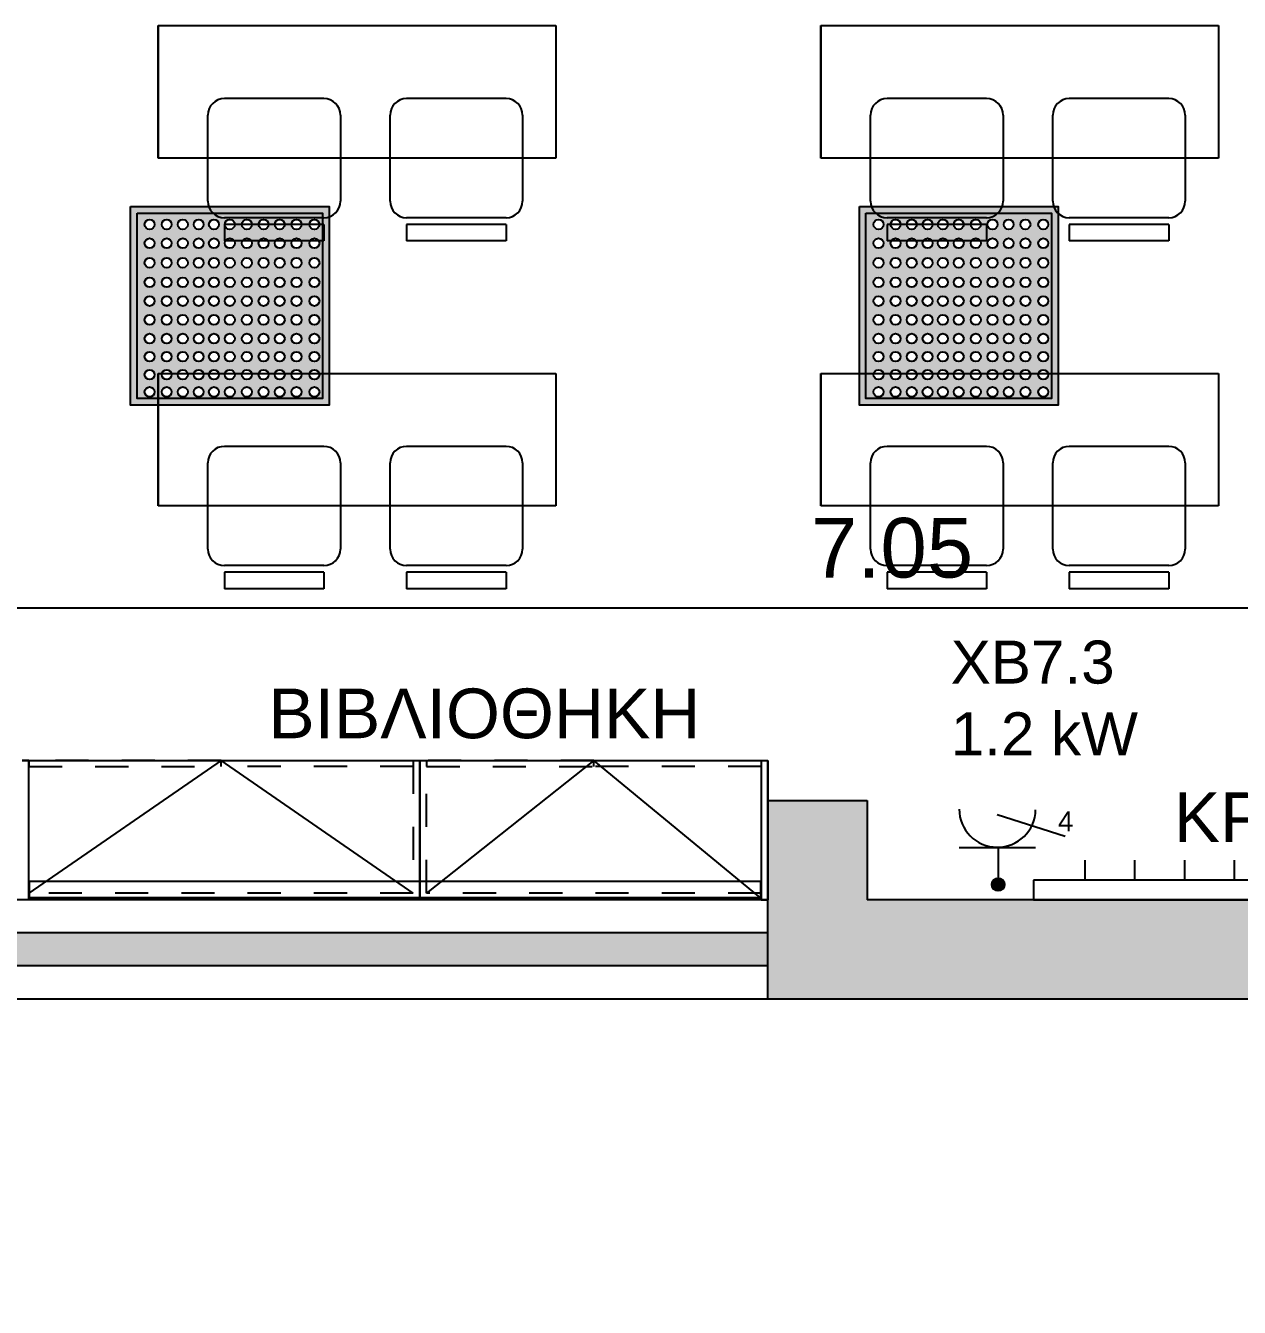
# Model space of a CAD drawing. Header units: metres. Extents: x -11 to 85, y -301 to 135.
# Drawn here: x 41.334 to 44.997, y -58.824 to -54.954 of the extents above; entities that cross this region are included whole.
import ezdxf

# ---------------------------------------------------------------- set-up
doc = ezdxf.new("R2010")
doc.units = ezdxf.units.M
doc.header["$LTSCALE"] = 0.036
doc.header["$PDMODE"] = 2
doc.linetypes.add('HIDDEN', pattern=[0.375, 0.25, -0.125])
for name, color, linetype in [('arxitek borofos', 252, 'Continuous'), ('DIMBLK', 252, 'Continuous'), ('Epipla', 252, 'Continuous'), ('HLEK-SYMBOL', 3, 'Continuous'), ('HLEK_FL001_SYMBOLS', 230, 'Continuous')]:
    doc.layers.add(name, color=color, linetype=linetype)
doc.styles.add('COMU-N', font='arial.ttf')
doc.styles.get("Standard").update_dxf_attribs({"font": 'arial.ttf'})
doc.dimstyles.new('CADWDOT', dxfattribs={"dimscale": 0.1, "dimtxt": 1.8, "dimasz": 0.08, "dimexe": 2, "dimexo": 0, "dimgap": 0.09, "dimtad": 0, "dimrnd": 0.001, "dimzin": 0, "dimdsep": 46, "dimtxsty": 'Standard', "dimblk1": 'ARTDIM', "dimblk2": 'ARTDIM', "dimsah": 1, "dimcen": 0.09, "dimdle": 0.05, "dimse1": 1, "dimse2": 1, "dimadec": 0, "dimazin": 0, "dimtfac": 1, "dimtmove": 0, "dimatfit": 3, "dimldrblk": 'ARTDIM', "dimfxl": 2, "dimtvp": 0.9999, "dimtolj": 1, "dimtzin": 0, "dimarcsym": 0})

# ---------------------------------------------------------------- blocks, each defined once
blk = doc.blocks.new('ARTDIM')
at = {"layer": 'DIMBLK'}
for p, q in [((0, -24.9975), (0, 24.9975)), ((-24.9975, 0), (24.9975, 0))]:
    blk.add_line(p, q, dxfattribs=at)
blk.add_circle((0, 0), 8.25, dxfattribs=at)
blk = doc.blocks.new('*D890')
at = {"layer": 'arxitek borofos', "color": 0, "lineweight": -2}
blk.add_line((40.4317, -56.7118), (47.4657, -56.7118), dxfattribs=at)
at = {"layer": 'Defpoints', "color": 0, "transparency": 16777216}
for p in [(47.4737, -56.7118), (40.4237, -57.593), (47.4737, -57.593)]:
    blk.add_point(p, dxfattribs=at)
at = {"layer": 'arxitek borofos', "color": 0, "lineweight": -2, "xscale": 0.008, "yscale": 0.008, "zscale": 0.008, "rotation": 180}
blk.add_blockref('ARTDIM', (40.4237, -56.7118), dxfattribs=at)
at = {"layer": 'arxitek borofos', "color": 0, "lineweight": -2, "xscale": 0.008, "yscale": 0.008, "zscale": 0.008}
blk.add_blockref('ARTDIM', (47.4737, -56.7118), dxfattribs=at)
at = {"layer": 'arxitek borofos', "color": 0, "insert": (43.9487, -56.5318), "char_height": 0.18, "attachment_point": 5}
blk.add_mtext('\\A1;7.05', dxfattribs=at)
blk = doc.blocks.new('*D963')
at = {"layer": 'arxitek borofos', "color": 0, "lineweight": -2}
blk.add_line((40.1317, -61.2493), (47.7657, -61.2493), dxfattribs=at)
at = {"layer": 'Defpoints', "color": 0, "transparency": 16777216}
for p in [(40.1237, -57.893), (47.7737, -57.893), (47.7737, -61.2493)]:
    blk.add_point(p, dxfattribs=at)
at = {"layer": 'arxitek borofos', "color": 0, "lineweight": -2, "xscale": 0.008, "yscale": 0.008, "zscale": 0.008, "rotation": 180}
blk.add_blockref('ARTDIM', (40.1237, -61.2493), dxfattribs=at)
at = {"layer": 'arxitek borofos', "color": 0, "lineweight": -2, "xscale": 0.008, "yscale": 0.008, "zscale": 0.008}
blk.add_blockref('ARTDIM', (47.7737, -61.2493), dxfattribs=at)
at = {"layer": 'arxitek borofos', "color": 0, "insert": (43.9487, -61.0693), "char_height": 0.18, "attachment_point": 5}
blk.add_mtext('\\A1;7.65', dxfattribs=at)
blk = doc.blocks.new('A$C46BB3189')
at = {"layer": 'Epipla'}
for p, q in [((0.0918, 0.0592), (0.0918, 0.1192)), ((0.2418, 0.0592), (0.2418, 0.1192)), ((0.3918, 0.0592), (0.3918, 0.1192)), ((0.5418, 0.0592), (0.5418, 0.1192)), ((0.6918, 0.0592), (0.6918, 0.1192)), ((0.8418, 0.0592), (0.8418, 0.1192)), ((0.9918, 0.0592), (0.9918, 0.1192)), ((1.1418, 0.0592), (1.1418, 0.1192)), ((1.2918, 0.0592), (1.2918, 0.1192)), ((1.4418, 0.0592), (1.4418, 0.1192)), ((1.5918, 0.0592), (1.5918, 0.1192)), ((1.7418, 0.0592), (1.7418, 0.1192)), ((1.8918, 0.0592), (1.8918, 0.1192)), ((2.0418, 0.0592), (2.0418, 0.1192)), ((2.1918, 0.0592), (2.1918, 0.1192)), ((2.3418, 0.0592), (2.3418, 0.1192)), ((2.4918, 0.0592), (2.4918, 0.1192)), ((2.6418, 0.0592), (2.6418, 0.1192)), ((2.7918, 0.0592), (2.7918, 0.1192)), ((2.9418, 0.0592), (2.9418, 0.1192)), ((0, 0), (0, 0.0592)), ((0, 0.0592), (3.0983, 0.0592)), ((3.0983, 0.0592), (3.0983, 0)), ((3.0983, 0), (0, 0))]:
    blk.add_line(p, q, dxfattribs=at)
blk = doc.blocks.new('gJ6_a14')
at = {"linetype": 'Continuous'}
for p, q in [((-0.1176, 0.1119), (0.113, 0.1119)), ((0, 0.1119), (0, 0))]:
    blk.add_line(p, q, dxfattribs=at)
blk.add_arc((-0.0023, 0.2279), 0.1153, 180, 358.9566, dxfattribs=at)
blk = doc.blocks.new('*X1779')
at = {"color": 0}
for p, q in [((15.598, 2.587), (15.737, 2.727)), ((15.598, 2.622), (15.702, 2.727)), ((15.72, 2.727), (15.721, 2.728)), ((15.601, 2.607), (15.609, 2.616)), ((15.604, 2.646), (15.605, 2.647)), ((15.605, 2.559), (15.765, 2.719)), ((15.605, 2.577), (15.614, 2.585)), ((15.609, 2.652), (15.618, 2.66)), ((15.611, 2.547), (15.618, 2.554)), ((15.614, 2.621), (15.623, 2.63)), ((15.617, 2.536), (15.789, 2.707)), ((15.618, 2.59), (15.627, 2.599)), ((15.623, 2.665), (15.631, 2.674)), ((15.623, 2.559), (15.631, 2.568)), ((15.627, 2.634), (15.636, 2.643)), ((15.627, 2.528), (15.636, 2.537)), ((15.631, 2.603), (15.64, 2.612)), ((15.633, 2.516), (15.808, 2.691)), ((15.636, 2.678), (15.645, 2.687)), ((15.636, 2.572), (15.645, 2.581)), ((15.64, 2.647), (15.649, 2.656)), ((15.64, 2.541), (15.649, 2.55)), ((15.645, 2.616), (15.654, 2.625)), ((15.645, 2.51), (15.654, 2.519)), ((15.649, 2.691), (15.658, 2.7)), ((15.649, 2.585), (15.658, 2.594)), ((15.653, 2.501), (15.824, 2.672)), ((15.654, 2.66), (15.662, 2.669)), ((15.654, 2.554), (15.662, 2.563)), ((15.658, 2.63), (15.667, 2.638)), ((15.658, 2.523), (15.667, 2.532)), ((15.662, 2.705), (15.671, 2.714)), ((15.662, 2.599), (15.671, 2.607)), ((15.664, 2.494), (15.671, 2.501)), ((15.667, 2.674), (15.676, 2.683)), ((15.667, 2.568), (15.676, 2.577)), ((15.671, 2.643), (15.68, 2.652)), ((15.671, 2.537), (15.68, 2.546)), ((15.676, 2.718), (15.678, 2.721)), ((15.676, 2.489), (15.836, 2.648)), ((15.676, 2.612), (15.685, 2.621)), ((15.676, 2.506), (15.685, 2.515)), ((15.68, 2.687), (15.689, 2.696)), ((15.68, 2.581), (15.689, 2.59)), ((15.685, 2.656), (15.693, 2.665)), ((15.685, 2.55), (15.693, 2.559)), ((15.689, 2.625), (15.698, 2.634)), ((15.689, 2.519), (15.698, 2.528)), ((15.693, 2.7), (15.702, 2.709)), ((15.693, 2.594), (15.702, 2.603)), ((15.693, 2.488), (15.702, 2.497)), ((15.698, 2.669), (15.707, 2.678)), ((15.698, 2.563), (15.707, 2.572)), ((15.702, 2.638), (15.711, 2.647)), ((15.702, 2.532), (15.711, 2.541)), ((15.705, 2.482), (15.843, 2.62)), ((15.707, 2.714), (15.715, 2.722)), ((15.707, 2.607), (15.715, 2.616)), ((15.707, 2.501), (15.715, 2.51)), ((15.711, 2.683), (15.72, 2.691)), ((15.711, 2.577), (15.72, 2.585)), ((15.715, 2.652), (15.724, 2.66)), ((15.715, 2.546), (15.724, 2.554)), ((15.72, 2.621), (15.729, 2.63)), ((15.72, 2.515), (15.729, 2.523)), ((15.724, 2.696), (15.733, 2.705)), ((15.724, 2.59), (15.733, 2.599)), ((15.724, 2.484), (15.733, 2.493)), ((15.729, 2.665), (15.738, 2.674)), ((15.729, 2.559), (15.738, 2.568)), ((15.733, 2.634), (15.742, 2.643)), ((15.733, 2.528), (15.742, 2.537)), ((15.738, 2.709), (15.746, 2.718)), ((15.738, 2.603), (15.746, 2.612)), ((15.738, 2.497), (15.746, 2.506)), ((15.741, 2.482), (15.842, 2.584)), ((15.742, 2.678), (15.751, 2.687)), ((15.742, 2.572), (15.751, 2.581)), ((15.746, 2.647), (15.755, 2.656)), ((15.746, 2.541), (15.755, 2.55)), ((15.751, 2.722), (15.752, 2.724)), ((15.751, 2.616), (15.76, 2.625)), ((15.751, 2.51), (15.76, 2.519)), ((15.755, 2.691), (15.764, 2.7)), ((15.755, 2.585), (15.764, 2.594)), ((15.76, 2.66), (15.768, 2.669)), ((15.76, 2.554), (15.768, 2.563)), ((15.764, 2.63), (15.773, 2.638)), ((15.764, 2.523), (15.773, 2.532)), ((15.768, 2.705), (15.777, 2.714)), ((15.768, 2.599), (15.777, 2.607)), ((15.768, 2.493), (15.777, 2.501)), ((15.773, 2.674), (15.782, 2.683)), ((15.773, 2.568), (15.782, 2.577)), ((15.777, 2.643), (15.786, 2.652)), ((15.777, 2.537), (15.786, 2.546)), ((15.782, 2.612), (15.791, 2.621)), ((15.782, 2.506), (15.791, 2.515)), ((15.786, 2.687), (15.795, 2.696)), ((15.786, 2.581), (15.795, 2.59)), ((15.791, 2.656), (15.799, 2.665)), ((15.791, 2.55), (15.799, 2.559)), ((15.795, 2.625), (15.804, 2.634)), ((15.795, 2.519), (15.804, 2.528)), ((15.799, 2.594), (15.808, 2.603)), ((15.804, 2.669), (15.813, 2.678)), ((15.804, 2.563), (15.813, 2.572)), ((15.808, 2.638), (15.817, 2.647)), ((15.808, 2.532), (15.817, 2.541)), ((15.813, 2.607), (15.822, 2.616)), ((15.817, 2.577), (15.826, 2.585)), ((15.822, 2.652), (15.83, 2.66)), ((15.822, 2.546), (15.83, 2.554)), ((15.826, 2.621), (15.835, 2.63)), ((15.83, 2.59), (15.839, 2.599)), ((15.835, 2.559), (15.835, 2.56)), ((15.839, 2.634), (15.84, 2.635)), ((15.844, 2.603), (15.844, 2.603))]:
    blk.add_line(p, q, dxfattribs=at)
blk = doc.blocks.new('GJ6_A78')
at = {"layer": 'HLEK-SYMBOL', "color": 0, "linetype": 'Continuous'}
blk.add_circle((0, 0), 0.0989, dxfattribs=at)
at = {"layer": 'HLEK-SYMBOL', "color": 0, "xscale": 0.8, "yscale": 0.8, "zscale": 0.8}
blk.add_blockref('*X1779', (-12.576, -2.084), dxfattribs=at)
blk = doc.blocks.new('priza')
at = {"layer": 'HLEK_FL001_SYMBOLS', "xscale": 0.1951472641207488, "yscale": 0.1951472641207488, "zscale": 0.1951472641207488}
blk.add_blockref('GJ6_A78', (87.4, -100.4953), dxfattribs=at)
at = {"layer": 'HLEK_FL001_SYMBOLS', "rotation": 180}
blk.add_blockref('gJ6_a14', (87.4, -100.4952), dxfattribs=at)
blk = doc.blocks.new('priza tetrapli')
at = {"layer": 'HLEK_FL001_SYMBOLS', "ltscale": 5}
blk.add_line((444.1264, -18.901), (444.3314, -18.9664), dxfattribs=at)
at = {"layer": 'HLEK_FL001_SYMBOLS', "rotation": 180}
blk.add_blockref('priza', (531.5297, -119.6074), dxfattribs=at)
at = {"layer": 'HLEK_FL001_SYMBOLS', "ltscale": 5}
blk.add_text('4', height=0.06, dxfattribs=at).set_placement((444.3099, -18.9515))
blk = doc.blocks.new('led 46W tetragono')
at = {"layer": 'HLEK_FL001_SYMBOLS'}
h = blk.add_hatch(color=256, dxfattribs=at)
h.dxf.hatch_style = 1
h.paths.add_polyline_path([(104.7283, -8.1225), (104.7283, -8.7225), (105.3283, -8.7225), (105.3283, -8.1225)])
h.paths.add_polyline_path([(105.3083, -8.1425), (105.3083, -8.7025), (104.7483, -8.7025), (104.7483, -8.1425)], flags=16)
h.paths.add_polyline_path([(104.9493, -8.1771, -1), (104.9193, -8.1771, -1)], flags=0)
h.paths.add_polyline_path([(104.9954, -8.1771, -1), (104.9654, -8.1771, -1)], flags=0)
h.paths.add_polyline_path([(104.9014, -8.1771, -1), (104.8714, -8.1771, -1)], flags=0)
h.paths.add_polyline_path([(105.0432, -8.1771, -1), (105.0133, -8.1771, -1)], flags=0)
h.paths.add_polyline_path([(104.9493, -8.2338, -1), (104.9193, -8.2338, -1)], flags=0)
h.paths.add_polyline_path([(104.9954, -8.2338, -1), (104.9654, -8.2338, -1)], flags=0)
h.paths.add_polyline_path([(104.9014, -8.2338, -1), (104.8714, -8.2338, -1)], flags=0)
h.paths.add_polyline_path([(104.8526, -8.1771, -1), (104.8227, -8.1771, -1)], flags=0)
h.paths.add_polyline_path([(105.0432, -8.2338, -1), (105.0133, -8.2338, -1)], flags=0)
h.paths.add_polyline_path([(105.0946, -8.1771, -1), (105.0647, -8.1771, -1)], flags=0)
h.paths.add_polyline_path([(104.8526, -8.2338, -1), (104.8227, -8.2338, -1)], flags=0)
h.paths.add_polyline_path([(105.0946, -8.2338, -1), (105.0647, -8.2338, -1)], flags=0)
h.paths.add_polyline_path([(104.9493, -8.2927, -1), (104.9193, -8.2927, -1)], flags=0)
h.paths.add_polyline_path([(104.9954, -8.2927, -1), (104.9654, -8.2927, -1)], flags=0)
h.paths.add_polyline_path([(104.8012, -8.1771, -1), (104.7713, -8.1771, -1)], flags=0)
h.paths.add_polyline_path([(104.9014, -8.2927, -1), (104.8714, -8.2927, -1)], flags=0)
h.paths.add_polyline_path([(105.0432, -8.2927, -1), (105.0133, -8.2927, -1)], flags=0)
h.paths.add_polyline_path([(105.1452, -8.1771, -1), (105.1152, -8.1771, -1)], flags=0)
h.paths.add_polyline_path([(104.8012, -8.2338, -1), (104.7713, -8.2338, -1)], flags=0)
h.paths.add_polyline_path([(104.8526, -8.2927, -1), (104.8227, -8.2927, -1)], flags=0)
h.paths.add_polyline_path([(105.1452, -8.2338, -1), (105.1152, -8.2338, -1)], flags=0)
h.paths.add_polyline_path([(105.0946, -8.2927, -1), (105.0647, -8.2927, -1)], flags=0)
h.paths.add_polyline_path([(104.9493, -8.3517, -1), (104.9193, -8.3517, -1)], flags=0)
h.paths.add_polyline_path([(104.9954, -8.3517, -1), (104.9654, -8.3517, -1)], flags=0)
h.paths.add_polyline_path([(105.1939, -8.1771, -1), (105.164, -8.1771, -1)], flags=0)
h.paths.add_polyline_path([(104.9014, -8.3517, -1), (104.8714, -8.3517, -1)], flags=0)
h.paths.add_polyline_path([(105.0432, -8.3517, -1), (105.0133, -8.3517, -1)], flags=0)
h.paths.add_polyline_path([(104.8012, -8.2927, -1), (104.7713, -8.2927, -1)], flags=0)
h.paths.add_polyline_path([(105.1452, -8.2927, -1), (105.1152, -8.2927, -1)], flags=0)
h.paths.add_polyline_path([(105.1939, -8.2338, -1), (105.164, -8.2338, -1)], flags=0)
h.paths.add_polyline_path([(104.8526, -8.3517, -1), (104.8227, -8.3517, -1)], flags=0)
h.paths.add_polyline_path([(105.0946, -8.3517, -1), (105.0647, -8.3517, -1)], flags=0)
h.paths.add_polyline_path([(105.1939, -8.2927, -1), (105.164, -8.2927, -1)], flags=0)
h.paths.add_polyline_path([(105.2445, -8.1771, -1), (105.2145, -8.1771, -1)], flags=0)
h.paths.add_polyline_path([(104.8012, -8.3517, -1), (104.7713, -8.3517, -1)], flags=0)
h.paths.add_polyline_path([(104.9493, -8.4083, -1), (104.9193, -8.4083, -1)], flags=0)
h.paths.add_polyline_path([(104.9954, -8.4083, -1), (104.9654, -8.4083, -1)], flags=0)
h.paths.add_polyline_path([(105.1452, -8.3517, -1), (105.1152, -8.3517, -1)], flags=0)
h.paths.add_polyline_path([(104.9014, -8.4083, -1), (104.8714, -8.4083, -1)], flags=0)
h.paths.add_polyline_path([(105.0432, -8.4083, -1), (105.0133, -8.4083, -1)], flags=0)
h.paths.add_polyline_path([(105.2445, -8.2338, -1), (105.2145, -8.2338, -1)], flags=0)
h.paths.add_polyline_path([(104.8526, -8.4083, -1), (104.8227, -8.4083, -1)], flags=0)
h.paths.add_polyline_path([(105.0946, -8.4083, -1), (105.0647, -8.4083, -1)], flags=0)
h.paths.add_polyline_path([(105.1939, -8.3517, -1), (105.164, -8.3517, -1)], flags=0)
h.paths.add_polyline_path([(105.2445, -8.2927, -1), (105.2145, -8.2927, -1)], flags=0)
h.paths.add_polyline_path([(104.8012, -8.4083, -1), (104.7713, -8.4083, -1)], flags=0)
h.paths.add_polyline_path([(105.1452, -8.4083, -1), (105.1152, -8.4083, -1)], flags=0)
h.paths.add_polyline_path([(105.2985, -8.1771, -1), (105.2686, -8.1771, -1)], flags=0)
h.paths.add_polyline_path([(104.9493, -8.465, -1), (104.9193, -8.465, -1)], flags=0)
h.paths.add_polyline_path([(104.9954, -8.465, -1), (104.9654, -8.465, -1)], flags=0)
h.paths.add_polyline_path([(104.9014, -8.465, -1), (104.8714, -8.465, -1)], flags=0)
h.paths.add_polyline_path([(105.0432, -8.465, -1), (105.0133, -8.465, -1)], flags=0)
h.paths.add_polyline_path([(105.2985, -8.2338, -1), (105.2686, -8.2338, -1)], flags=0)
h.paths.add_polyline_path([(105.2445, -8.3517, -1), (105.2145, -8.3517, -1)], flags=0)
h.paths.add_polyline_path([(104.8526, -8.465, -1), (104.8227, -8.465, -1)], flags=0)
h.paths.add_polyline_path([(105.1939, -8.4083, -1), (105.164, -8.4083, -1)], flags=0)
h.paths.add_polyline_path([(105.0946, -8.465, -1), (105.0647, -8.465, -1)], flags=0)
h.paths.add_polyline_path([(105.2985, -8.2927, -1), (105.2686, -8.2927, -1)], flags=0)
h.paths.add_polyline_path([(104.8012, -8.465, -1), (104.7713, -8.465, -1)], flags=0)
h.paths.add_polyline_path([(105.1452, -8.465, -1), (105.1152, -8.465, -1)], flags=0)
h.paths.add_polyline_path([(105.2445, -8.4083, -1), (105.2145, -8.4083, -1)], flags=0)
h.paths.add_polyline_path([(104.9493, -8.5217, -1), (104.9193, -8.5217, -1)], flags=0)
h.paths.add_polyline_path([(104.9954, -8.5217, -1), (104.9654, -8.5217, -1)], flags=0)
h.paths.add_polyline_path([(105.2985, -8.3517, -1), (105.2686, -8.3517, -1)], flags=0)
h.paths.add_polyline_path([(104.9014, -8.5217, -1), (104.8714, -8.5217, -1)], flags=0)
h.paths.add_polyline_path([(105.0432, -8.5217, -1), (105.0133, -8.5217, -1)], flags=0)
h.paths.add_polyline_path([(105.1939, -8.465, -1), (105.164, -8.465, -1)], flags=0)
h.paths.add_polyline_path([(104.8526, -8.5217, -1), (104.8227, -8.5217, -1)], flags=0)
h.paths.add_polyline_path([(105.0946, -8.5217, -1), (105.0647, -8.5217, -1)], flags=0)
h.paths.add_polyline_path([(104.8012, -8.5217, -1), (104.7713, -8.5217, -1)], flags=0)
h.paths.add_polyline_path([(105.1452, -8.5217, -1), (105.1152, -8.5217, -1)], flags=0)
h.paths.add_polyline_path([(105.2985, -8.4083, -1), (105.2686, -8.4083, -1)], flags=0)
h.paths.add_polyline_path([(105.2445, -8.465, -1), (105.2145, -8.465, -1)], flags=0)
h.paths.add_polyline_path([(104.9493, -8.5761, -1), (104.9193, -8.5761, -1)], flags=0)
h.paths.add_polyline_path([(104.9954, -8.5761, -1), (104.9654, -8.5761, -1)], flags=0)
h.paths.add_polyline_path([(105.1939, -8.5217, -1), (105.164, -8.5217, -1)], flags=0)
h.paths.add_polyline_path([(104.9014, -8.5761, -1), (104.8714, -8.5761, -1)], flags=0)
h.paths.add_polyline_path([(105.0432, -8.5761, -1), (105.0133, -8.5761, -1)], flags=0)
h.paths.add_polyline_path([(104.8526, -8.5761, -1), (104.8227, -8.5761, -1)], flags=0)
h.paths.add_polyline_path([(105.0946, -8.5761, -1), (105.0647, -8.5761, -1)], flags=0)
h.paths.add_polyline_path([(105.2985, -8.465, -1), (105.2686, -8.465, -1)], flags=0)
h.paths.add_polyline_path([(104.8012, -8.5761, -1), (104.7713, -8.5761, -1)], flags=0)
h.paths.add_polyline_path([(105.2445, -8.5217, -1), (105.2145, -8.5217, -1)], flags=0)
h.paths.add_polyline_path([(105.1452, -8.5761, -1), (105.1152, -8.5761, -1)], flags=0)
h.paths.add_polyline_path([(105.1939, -8.5761, -1), (105.164, -8.5761, -1)], flags=0)
h.paths.add_polyline_path([(104.9493, -8.6305, -1), (104.9193, -8.6305, -1)], flags=0)
h.paths.add_polyline_path([(104.9954, -8.6305, -1), (104.9654, -8.6305, -1)], flags=0)
h.paths.add_polyline_path([(104.9014, -8.6305, -1), (104.8714, -8.6305, -1)], flags=0)
h.paths.add_polyline_path([(105.0432, -8.6305, -1), (105.0133, -8.6305, -1)], flags=0)
h.paths.add_polyline_path([(105.2985, -8.5217, -1), (105.2686, -8.5217, -1)], flags=0)
h.paths.add_polyline_path([(104.8526, -8.6305, -1), (104.8227, -8.6305, -1)], flags=0)
h.paths.add_polyline_path([(105.0946, -8.6305, -1), (105.0647, -8.6305, -1)], flags=0)
h.paths.add_polyline_path([(105.2445, -8.5761, -1), (105.2145, -8.5761, -1)], flags=0)
h.paths.add_polyline_path([(104.8012, -8.6305, -1), (104.7713, -8.6305, -1)], flags=0)
h.paths.add_polyline_path([(105.1452, -8.6305, -1), (105.1152, -8.6305, -1)], flags=0)
h.paths.add_polyline_path([(105.1939, -8.6305, -1), (105.164, -8.6305, -1)], flags=0)
h.paths.add_polyline_path([(104.9493, -8.6826, -1), (104.9193, -8.6826, -1)], flags=0)
h.paths.add_polyline_path([(104.9954, -8.6826, -1), (104.9654, -8.6826, -1)], flags=0)
h.paths.add_polyline_path([(105.2985, -8.5761, -1), (105.2686, -8.5761, -1)], flags=0)
h.paths.add_polyline_path([(104.9014, -8.6826, -1), (104.8714, -8.6826, -1)], flags=0)
h.paths.add_polyline_path([(105.0432, -8.6826, -1), (105.0133, -8.6826, -1)], flags=0)
h.paths.add_polyline_path([(104.8526, -8.6826, -1), (104.8227, -8.6826, -1)], flags=0)
h.paths.add_polyline_path([(105.0946, -8.6826, -1), (105.0647, -8.6826, -1)], flags=0)
h.paths.add_polyline_path([(105.2445, -8.6305, -1), (105.2145, -8.6305, -1)], flags=0)
h.paths.add_polyline_path([(104.8012, -8.6826, -1), (104.7713, -8.6826, -1)], flags=0)
h.paths.add_polyline_path([(105.1452, -8.6826, -1), (105.1152, -8.6826, -1)], flags=0)
h.paths.add_polyline_path([(105.1939, -8.6826, -1), (105.164, -8.6826, -1)], flags=0)
h.paths.add_polyline_path([(105.2985, -8.6305, -1), (105.2686, -8.6305, -1)], flags=0)
h.paths.add_polyline_path([(105.2445, -8.6826, -1), (105.2145, -8.6826, -1)], flags=0)
h.paths.add_polyline_path([(105.2985, -8.6826, -1), (105.2686, -8.6826, -1)], flags=0)
h = blk.add_hatch(color=181, dxfattribs=at)
h.dxf.hatch_style = 1
h.paths.add_polyline_path([(104.7483, -8.1425), (104.7483, -8.7025), (105.3083, -8.7025), (105.3083, -8.1425)])
h.paths.add_polyline_path([(104.9954, -8.3517, -1), (104.9654, -8.3517, -1)], flags=16)
h.paths.add_polyline_path([(105.0432, -8.3517, -1), (105.0133, -8.3517, -1)], flags=16)
h.paths.add_polyline_path([(104.9654, -8.2927, -1), (104.9954, -8.2927, -1)], flags=16)
h.paths.add_polyline_path([(105.0133, -8.2927, -1), (105.0432, -8.2927, -1)], flags=16)
h.paths.add_polyline_path([(104.9493, -8.3517, -1), (104.9193, -8.3517, -1)], flags=16)
h.paths.add_polyline_path([(104.9193, -8.2927, -1), (104.9493, -8.2927, -1)], flags=16)
h.paths.add_polyline_path([(105.0946, -8.3517, -1), (105.0647, -8.3517, -1)], flags=16)
h.paths.add_polyline_path([(105.0647, -8.2927, -1), (105.0946, -8.2927, -1)], flags=16)
h.paths.add_polyline_path([(104.9954, -8.4083, -1), (104.9654, -8.4083, -1)], flags=16)
h.paths.add_polyline_path([(105.0432, -8.4083, -1), (105.0133, -8.4083, -1)], flags=16)
h.paths.add_polyline_path([(104.9654, -8.2338, -1), (104.9954, -8.2338, -1)], flags=16)
h.paths.add_polyline_path([(105.0133, -8.2338, -1), (105.0432, -8.2338, -1)], flags=16)
h.paths.add_polyline_path([(104.9493, -8.4083, -1), (104.9193, -8.4083, -1)], flags=16)
h.paths.add_polyline_path([(105.0946, -8.4083, -1), (105.0647, -8.4083, -1)], flags=16)
h.paths.add_polyline_path([(104.9193, -8.2338, -1), (104.9493, -8.2338, -1)], flags=16)
h.paths.add_polyline_path([(105.0647, -8.2338, -1), (105.0946, -8.2338, -1)], flags=16)
h.paths.add_polyline_path([(104.9014, -8.3517, -1), (104.8714, -8.3517, -1)], flags=16)
h.paths.add_polyline_path([(104.8714, -8.2927, -1), (104.9014, -8.2927, -1)], flags=16)
h.paths.add_polyline_path([(105.1452, -8.3517, -1), (105.1152, -8.3517, -1)], flags=16)
h.paths.add_polyline_path([(105.1152, -8.2927, -1), (105.1452, -8.2927, -1)], flags=16)
h.paths.add_polyline_path([(104.9954, -8.465, -1), (104.9654, -8.465, -1)], flags=16)
h.paths.add_polyline_path([(105.0432, -8.465, -1), (105.0133, -8.465, -1)], flags=16)
h.paths.add_polyline_path([(104.9014, -8.4083, -1), (104.8714, -8.4083, -1)], flags=16)
h.paths.add_polyline_path([(104.8714, -8.2338, -1), (104.9014, -8.2338, -1)], flags=16)
h.paths.add_polyline_path([(104.9654, -8.1771, -1), (104.9954, -8.1771, -1)], flags=16)
h.paths.add_polyline_path([(105.0133, -8.1771, -1), (105.0432, -8.1771, -1)], flags=16)
h.paths.add_polyline_path([(105.1452, -8.4083, -1), (105.1152, -8.4083, -1)], flags=16)
h.paths.add_polyline_path([(104.9493, -8.465, -1), (104.9193, -8.465, -1)], flags=16)
h.paths.add_polyline_path([(105.1152, -8.2338, -1), (105.1452, -8.2338, -1)], flags=16)
h.paths.add_polyline_path([(105.0946, -8.465, -1), (105.0647, -8.465, -1)], flags=16)
h.paths.add_polyline_path([(104.9193, -8.1771, -1), (104.9493, -8.1771, -1)], flags=16)
h.paths.add_polyline_path([(105.0647, -8.1771, -1), (105.0946, -8.1771, -1)], flags=16)
h.paths.add_polyline_path([(104.8526, -8.3517, -1), (104.8227, -8.3517, -1)], flags=16)
h.paths.add_polyline_path([(104.8227, -8.2927, -1), (104.8526, -8.2927, -1)], flags=16)
h.paths.add_polyline_path([(105.1939, -8.3517, -1), (105.164, -8.3517, -1)], flags=16)
h.paths.add_polyline_path([(105.164, -8.2927, -1), (105.1939, -8.2927, -1)], flags=16)
h.paths.add_polyline_path([(104.9014, -8.465, -1), (104.8714, -8.465, -1)], flags=16)
h.paths.add_polyline_path([(104.8526, -8.4083, -1), (104.8227, -8.4083, -1)], flags=16)
h.paths.add_polyline_path([(105.1452, -8.465, -1), (105.1152, -8.465, -1)], flags=16)
h.paths.add_polyline_path([(104.8714, -8.1771, -1), (104.9014, -8.1771, -1)], flags=16)
h.paths.add_polyline_path([(104.8227, -8.2338, -1), (104.8526, -8.2338, -1)], flags=16)
h.paths.add_polyline_path([(105.1939, -8.4083, -1), (105.164, -8.4083, -1)], flags=16)
h.paths.add_polyline_path([(105.1152, -8.1771, -1), (105.1452, -8.1771, -1)], flags=16)
h.paths.add_polyline_path([(104.9954, -8.5217, -1), (104.9654, -8.5217, -1)], flags=16)
h.paths.add_polyline_path([(105.0432, -8.5217, -1), (105.0133, -8.5217, -1)], flags=16)
h.paths.add_polyline_path([(105.164, -8.2338, -1), (105.1939, -8.2338, -1)], flags=16)
h.paths.add_polyline_path([(104.9493, -8.5217, -1), (104.9193, -8.5217, -1)], flags=16)
h.paths.add_polyline_path([(105.0946, -8.5217, -1), (105.0647, -8.5217, -1)], flags=16)
h.paths.add_polyline_path([(104.8526, -8.465, -1), (104.8227, -8.465, -1)], flags=16)
h.paths.add_polyline_path([(104.8012, -8.3517, -1), (104.7713, -8.3517, -1)], flags=16)
h.paths.add_polyline_path([(104.7713, -8.2927, -1), (104.8012, -8.2927, -1)], flags=16)
h.paths.add_polyline_path([(104.8227, -8.1771, -1), (104.8526, -8.1771, -1)], flags=16)
h.paths.add_polyline_path([(105.1939, -8.465, -1), (105.164, -8.465, -1)], flags=16)
h.paths.add_polyline_path([(105.2445, -8.3517, -1), (105.2145, -8.3517, -1)], flags=16)
h.paths.add_polyline_path([(104.9014, -8.5217, -1), (104.8714, -8.5217, -1)], flags=16)
h.paths.add_polyline_path([(105.2145, -8.2927, -1), (105.2445, -8.2927, -1)], flags=16)
h.paths.add_polyline_path([(105.164, -8.1771, -1), (105.1939, -8.1771, -1)], flags=16)
h.paths.add_polyline_path([(104.8012, -8.4083, -1), (104.7713, -8.4083, -1)], flags=16)
h.paths.add_polyline_path([(105.1452, -8.5217, -1), (105.1152, -8.5217, -1)], flags=16)
h.paths.add_polyline_path([(104.7713, -8.2338, -1), (104.8012, -8.2338, -1)], flags=16)
h.paths.add_polyline_path([(105.2445, -8.4083, -1), (105.2145, -8.4083, -1)], flags=16)
h.paths.add_polyline_path([(105.2145, -8.2338, -1), (105.2445, -8.2338, -1)], flags=16)
h.paths.add_polyline_path([(104.9954, -8.5761, -1), (104.9654, -8.5761, -1)], flags=16)
h.paths.add_polyline_path([(105.0432, -8.5761, -1), (105.0133, -8.5761, -1)], flags=16)
h.paths.add_polyline_path([(104.8526, -8.5217, -1), (104.8227, -8.5217, -1)], flags=16)
h.paths.add_polyline_path([(104.8012, -8.465, -1), (104.7713, -8.465, -1)], flags=16)
h.paths.add_polyline_path([(104.9493, -8.5761, -1), (104.9193, -8.5761, -1)], flags=16)
h.paths.add_polyline_path([(105.0946, -8.5761, -1), (105.0647, -8.5761, -1)], flags=16)
h.paths.add_polyline_path([(105.1939, -8.5217, -1), (105.164, -8.5217, -1)], flags=16)
h.paths.add_polyline_path([(104.7713, -8.1771, -1), (104.8012, -8.1771, -1)], flags=16)
h.paths.add_polyline_path([(105.2445, -8.465, -1), (105.2145, -8.465, -1)], flags=16)
h.paths.add_polyline_path([(105.2145, -8.1771, -1), (105.2445, -8.1771, -1)], flags=16)
h.paths.add_polyline_path([(104.9014, -8.5761, -1), (104.8714, -8.5761, -1)], flags=16)
h.paths.add_polyline_path([(105.1452, -8.5761, -1), (105.1152, -8.5761, -1)], flags=16)
h.paths.add_polyline_path([(105.2985, -8.3517, -1), (105.2686, -8.3517, -1)], flags=16)
h.paths.add_polyline_path([(105.2686, -8.2927, -1), (105.2985, -8.2927, -1)], flags=16)
h.paths.add_polyline_path([(105.2985, -8.4083, -1), (105.2686, -8.4083, -1)], flags=16)
h.paths.add_polyline_path([(104.8012, -8.5217, -1), (104.7713, -8.5217, -1)], flags=16)
h.paths.add_polyline_path([(105.2686, -8.2338, -1), (105.2985, -8.2338, -1)], flags=16)
h.paths.add_polyline_path([(105.2445, -8.5217, -1), (105.2145, -8.5217, -1)], flags=16)
h.paths.add_polyline_path([(104.8526, -8.5761, -1), (104.8227, -8.5761, -1)], flags=16)
h.paths.add_polyline_path([(104.9954, -8.6305, -1), (104.9654, -8.6305, -1)], flags=16)
h.paths.add_polyline_path([(105.1939, -8.5761, -1), (105.164, -8.5761, -1)], flags=16)
h.paths.add_polyline_path([(105.0432, -8.6305, -1), (105.0133, -8.6305, -1)], flags=16)
h.paths.add_polyline_path([(104.9493, -8.6305, -1), (104.9193, -8.6305, -1)], flags=16)
h.paths.add_polyline_path([(105.2985, -8.465, -1), (105.2686, -8.465, -1)], flags=16)
h.paths.add_polyline_path([(105.0946, -8.6305, -1), (105.0647, -8.6305, -1)], flags=16)
h.paths.add_polyline_path([(105.2686, -8.1771, -1), (105.2985, -8.1771, -1)], flags=16)
h.paths.add_polyline_path([(104.9014, -8.6305, -1), (104.8714, -8.6305, -1)], flags=16)
h.paths.add_polyline_path([(105.1452, -8.6305, -1), (105.1152, -8.6305, -1)], flags=16)
h.paths.add_polyline_path([(104.8012, -8.5761, -1), (104.7713, -8.5761, -1)], flags=16)
h.paths.add_polyline_path([(105.2445, -8.5761, -1), (105.2145, -8.5761, -1)], flags=16)
h.paths.add_polyline_path([(105.2985, -8.5217, -1), (105.2686, -8.5217, -1)], flags=16)
h.paths.add_polyline_path([(104.8526, -8.6305, -1), (104.8227, -8.6305, -1)], flags=16)
h.paths.add_polyline_path([(105.1939, -8.6305, -1), (105.164, -8.6305, -1)], flags=16)
h.paths.add_polyline_path([(104.9954, -8.6826, -1), (104.9654, -8.6826, -1)], flags=16)
h.paths.add_polyline_path([(105.0432, -8.6826, -1), (105.0133, -8.6826, -1)], flags=16)
h.paths.add_polyline_path([(104.9493, -8.6826, -1), (104.9193, -8.6826, -1)], flags=16)
h.paths.add_polyline_path([(105.0946, -8.6826, -1), (105.0647, -8.6826, -1)], flags=16)
h.paths.add_polyline_path([(104.8012, -8.6305, -1), (104.7713, -8.6305, -1)], flags=16)
h.paths.add_polyline_path([(104.9014, -8.6826, -1), (104.8714, -8.6826, -1)], flags=16)
h.paths.add_polyline_path([(105.2985, -8.5761, -1), (105.2686, -8.5761, -1)], flags=16)
h.paths.add_polyline_path([(105.1452, -8.6826, -1), (105.1152, -8.6826, -1)], flags=16)
h.paths.add_polyline_path([(105.2445, -8.6305, -1), (105.2145, -8.6305, -1)], flags=16)
h.paths.add_polyline_path([(104.8526, -8.6826, -1), (104.8227, -8.6826, -1)], flags=16)
h.paths.add_polyline_path([(105.1939, -8.6826, -1), (105.164, -8.6826, -1)], flags=16)
h.paths.add_polyline_path([(105.2985, -8.6305, -1), (105.2686, -8.6305, -1)], flags=16)
h.paths.add_polyline_path([(104.8012, -8.6826, -1), (104.7713, -8.6826, -1)], flags=16)
h.paths.add_polyline_path([(105.2445, -8.6826, -1), (105.2145, -8.6826, -1)], flags=16)
h.paths.add_polyline_path([(105.2985, -8.6826, -1), (105.2686, -8.6826, -1)], flags=16)
for points in [[(104.7283, -8.1225), (105.3283, -8.1225), (105.3283, -8.7225), (104.7283, -8.7225)], [(104.7483, -8.1425), (105.3083, -8.1425), (105.3083, -8.7025), (104.7483, -8.7025)]]:
    blk.add_lwpolyline(points, close=True, dxfattribs=at)
for centre in [(104.7862, -8.1771), (104.8377, -8.1771), (104.8864, -8.1771), (104.9343, -8.1771), (104.9804, -8.1771), (105.0282, -8.1771), (105.0797, -8.1771), (105.1302, -8.1771), (105.1789, -8.1771), (105.2295, -8.1771), (105.2835, -8.1771), (104.7862, -8.2338), (104.8377, -8.2338), (104.8864, -8.2338), (104.9343, -8.2338), (104.9804, -8.2338), (105.0282, -8.2338), (105.0797, -8.2338), (105.1302, -8.2338), (105.1789, -8.2338), (105.2295, -8.2338), (105.2835, -8.2338), (104.7862, -8.2927), (104.8377, -8.2927), (104.8864, -8.2927), (104.9343, -8.2927), (104.9804, -8.2927), (105.0282, -8.2927), (105.0797, -8.2927), (105.1302, -8.2927), (105.1789, -8.2927), (105.2295, -8.2927), (105.2835, -8.2927), (104.7862, -8.3517), (104.8377, -8.3517), (104.8864, -8.3517), (104.9343, -8.3517), (104.9804, -8.3517), (105.0282, -8.3517), (105.0797, -8.3517), (105.1302, -8.3517), (105.1789, -8.3517), (105.2295, -8.3517), (105.2835, -8.3517), (104.7862, -8.4083), (104.8377, -8.4083), (104.8864, -8.4083), (104.9343, -8.4083), (104.9804, -8.4083), (105.0282, -8.4083), (105.0797, -8.4083), (105.1302, -8.4083), (105.1789, -8.4083), (105.2295, -8.4083), (105.2835, -8.4083), (104.7862, -8.465), (104.8377, -8.465), (104.8864, -8.465), (104.9343, -8.465), (104.9804, -8.465), (105.0282, -8.465), (105.0797, -8.465), (105.1302, -8.465), (105.1789, -8.465), (105.2295, -8.465), (105.2835, -8.465), (104.7862, -8.5217), (104.8377, -8.5217), (104.8864, -8.5217), (104.9343, -8.5217), (104.9804, -8.5217), (105.0282, -8.5217), (105.0797, -8.5217), (105.1302, -8.5217), (105.1789, -8.5217), (105.2295, -8.5217), (105.2835, -8.5217), (104.7862, -8.5761), (104.8377, -8.5761), (104.8864, -8.5761), (104.9343, -8.5761), (104.9804, -8.5761), (105.0282, -8.5761), (105.0797, -8.5761), (105.1302, -8.5761), (105.1789, -8.5761), (105.2295, -8.5761), (105.2835, -8.5761), (104.7862, -8.6305), (104.8377, -8.6305), (104.8864, -8.6305), (104.9343, -8.6305), (104.9804, -8.6305), (105.0282, -8.6305), (105.0797, -8.6305), (105.1302, -8.6305), (105.1789, -8.6305), (105.2295, -8.6305), (105.2835, -8.6305), (104.7862, -8.6826), (104.8377, -8.6826), (104.8864, -8.6826), (104.9343, -8.6826), (104.9804, -8.6826), (105.0282, -8.6826), (105.0797, -8.6826), (105.1302, -8.6826), (105.1789, -8.6826), (105.2295, -8.6826), (105.2835, -8.6826)]:
    blk.add_circle(centre, 0.015, dxfattribs=at)

msp = doc.modelspace()

# ---------------------------------------------------------------- hatches: boundary and pattern name
at = {"layer": 'arxitek borofos'}
for points in [[(47.7737, -57.893), (47.7737, -57.293), (47.4737, -57.293), (47.4737, -57.593), (43.8737, -57.593), (43.8737, -57.293), (43.5737, -57.293), (43.5737, -57.893)], [(43.5737, -57.693), (40.4237, -57.693), (40.4237, -57.793), (43.5737, -57.793)]]:
    msp.add_hatch(color=256, dxfattribs=at).paths.add_polyline_path(points)

# ---------------------------------------------------------------- linework, layer by layer
for p, q in [((41.7336, -54.9544), (41.7336, -55.3544)), ((41.7336, -54.9544), (42.9336, -54.9544)), ((41.7336, -55.3544), (41.7336, -54.9544)), ((42.9336, -54.9544), (42.9336, -55.3544)), ((43.7336, -54.9544), (43.7336, -55.3544)), ((43.7336, -54.9544), (44.9336, -54.9544)), ((43.7336, -55.3544), (43.7336, -54.9544)), ((44.9336, -54.9544), (44.9336, -55.3544)), ((42.2336, -55.1744), (41.9336, -55.1744)), ((42.7836, -55.1744), (42.4836, -55.1744)), ((44.2336, -55.1744), (43.9336, -55.1744)), ((44.7836, -55.1744), (44.4836, -55.1744)), ((41.8836, -55.4844), (41.8836, -55.2244)), ((42.2836, -55.2244), (42.2836, -55.4844)), ((42.4336, -55.4844), (42.4336, -55.2244)), ((42.8336, -55.2244), (42.8336, -55.4844)), ((43.8836, -55.4844), (43.8836, -55.2244)), ((44.2836, -55.2244), (44.2836, -55.4844)), ((44.4336, -55.4844), (44.4336, -55.2244)), ((44.8336, -55.2244), (44.8336, -55.4844)), ((42.9336, -55.3544), (41.7336, -55.3544)), ((44.9336, -55.3544), (43.7336, -55.3544)), ((42.2336, -55.5344), (41.9336, -55.5344)), ((42.2336, -55.5544), (41.9336, -55.5544)), ((41.9336, -55.5544), (41.9336, -55.6044)), ((42.2336, -55.5544), (42.2336, -55.6044)), ((42.7836, -55.5344), (42.4836, -55.5344)), ((42.7836, -55.5544), (42.4836, -55.5544)), ((42.4836, -55.5544), (42.4836, -55.6044)), ((42.7836, -55.5544), (42.7836, -55.6044)), ((44.2336, -55.5344), (43.9336, -55.5344)), ((44.2336, -55.5544), (43.9336, -55.5544)), ((43.9336, -55.5544), (43.9336, -55.6044)), ((44.2336, -55.5544), (44.2336, -55.6044)), ((44.7836, -55.5344), (44.4836, -55.5344)), ((44.7836, -55.5544), (44.4836, -55.5544)), ((44.4836, -55.5544), (44.4836, -55.6044)), ((44.7836, -55.5544), (44.7836, -55.6044)), ((42.2336, -55.6044), (41.9336, -55.6044)), ((42.7836, -55.6044), (42.4836, -55.6044)), ((44.2336, -55.6044), (43.9336, -55.6044)), ((44.7836, -55.6044), (44.4836, -55.6044)), ((41.7336, -56.0044), (41.7336, -56.4044)), ((41.7336, -56.0044), (42.9336, -56.0044)), ((41.7336, -56.4044), (41.7336, -56.0044)), ((42.9336, -56.0044), (42.9336, -56.4044)), ((43.7336, -56.0044), (43.7336, -56.4044)), ((43.7336, -56.0044), (44.9336, -56.0044)), ((43.7336, -56.4044), (43.7336, -56.0044)), ((44.9336, -56.0044), (44.9336, -56.4044)), ((42.2336, -56.2244), (41.9336, -56.2244)), ((42.7836, -56.2244), (42.4836, -56.2244)), ((44.2336, -56.2244), (43.9336, -56.2244)), ((44.7836, -56.2244), (44.4836, -56.2244)), ((41.8836, -56.5344), (41.8836, -56.2744)), ((42.2836, -56.2744), (42.2836, -56.5344)), ((42.4336, -56.5344), (42.4336, -56.2744)), ((42.8336, -56.2744), (42.8336, -56.5344)), ((43.8836, -56.5344), (43.8836, -56.2744)), ((44.2836, -56.2744), (44.2836, -56.5344)), ((44.4336, -56.5344), (44.4336, -56.2744)), ((44.8336, -56.2744), (44.8336, -56.5344)), ((42.9336, -56.4044), (41.7336, -56.4044)), ((44.9336, -56.4044), (43.7336, -56.4044)), ((42.2336, -56.5844), (41.9336, -56.5844)), ((42.2336, -56.6044), (41.9336, -56.6044)), ((41.9336, -56.6044), (41.9336, -56.6544)), ((42.2336, -56.6044), (42.2336, -56.6544)), ((42.7836, -56.5844), (42.4836, -56.5844)), ((42.7836, -56.6044), (42.4836, -56.6044)), ((42.4836, -56.6044), (42.4836, -56.6544)), ((42.7836, -56.6044), (42.7836, -56.6544)), ((44.2336, -56.5844), (43.9336, -56.5844)), ((44.2336, -56.6044), (43.9336, -56.6044)), ((43.9336, -56.6044), (43.9336, -56.6544)), ((44.2336, -56.6044), (44.2336, -56.6544)), ((44.7836, -56.5844), (44.4836, -56.5844)), ((44.7836, -56.6044), (44.4836, -56.6044)), ((44.4836, -56.6044), (44.4836, -56.6544)), ((44.7836, -56.6044), (44.7836, -56.6544)), ((42.2336, -56.6544), (41.9336, -56.6544)), ((42.7836, -56.6544), (42.4836, -56.6544)), ((44.2336, -56.6544), (43.9336, -56.6544)), ((44.7836, -56.6544), (44.4836, -56.6544)), ((41.3237, -57.173), (42.5237, -57.173)), ((41.3437, -57.173), (41.3237, -57.173)), ((41.9237, -57.173), (41.3437, -57.573)), ((41.3437, -57.593), (41.3437, -57.173)), ((42.5037, -57.573), (41.9237, -57.173)), ((42.5237, -57.173), (42.5237, -57.593)), ((42.5237, -57.173), (42.5237, -57.593)), ((42.5237, -57.593), (42.5237, -57.173)), ((42.5237, -57.593), (42.5237, -57.173)), ((42.5237, -57.173), (43.5737, -57.173)), ((43.0487, -57.173), (42.5437, -57.573)), ((43.5521, -57.5871, 0.7), (43.0487, -57.173)), ((43.5537, -57.173), (43.5537, -57.593)), ((43.5737, -57.593), (43.5737, -57.173)), ((43.5737, -57.173), (43.5737, -57.593)), ((43.5737, -57.173), (43.5737, -57.593)), ((43.5737, -57.593), (43.5737, -57.173)), ((43.5737, -57.893), (43.5737, -57.293)), ((43.5737, -57.293), (43.8737, -57.293)), ((43.8737, -57.293), (43.8737, -57.593)), ((41.3458, -57.5371, 0.7), (43.5521, -57.5371, 0.7)), ((41.3458, -57.5871, 0.7), (41.3458, -57.5371, 0.7)), ((43.5521, -57.5371, 0.7), (43.5521, -57.5871, 0.7)), ((43.5737, -57.593), (40.4237, -57.593)), ((43.5521, -57.5871, 0.7), (41.3458, -57.5871, 0.7)), ((43.5537, -57.593), (43.5737, -57.593)), ((47.4737, -57.593), (43.8737, -57.593)), ((43.5737, -57.693), (40.4237, -57.693)), ((43.5737, -57.793), (40.4237, -57.793)), ((43.5737, -57.893), (40.4237, -57.893)), ((47.7737, -57.893), (43.5737, -57.893))]:
    msp.add_line(p, q, dxfattribs=at)
at = {"layer": 'arxitek borofos', "linetype": 'HIDDEN'}
for p, q in [((41.3437, -57.573), (41.3437, -57.173)), ((41.9237, -57.173), (41.3437, -57.173)), ((41.3437, -57.173), (41.3437, -57.1908)), ((41.9237, -57.1908), (41.9237, -57.173)), ((41.9237, -57.1908), (41.9237, -57.173)), ((41.9237, -57.173), (42.5037, -57.173)), ((42.5037, -57.173), (42.5037, -57.573)), ((42.5037, -57.173), (42.5037, -57.1908)), ((43.0487, -57.173), (42.5437, -57.173)), ((42.5437, -57.173), (42.5437, -57.1908)), ((42.5437, -57.573), (42.5437, -57.173)), ((43.0487, -57.1908), (43.0487, -57.173)), ((43.0487, -57.173), (43.5537, -57.173)), ((43.0487, -57.1908), (43.0487, -57.173)), ((43.5537, -57.173), (43.5537, -57.573)), ((41.3437, -57.1908), (41.9237, -57.1908)), ((42.5037, -57.1908), (41.9237, -57.1908)), ((42.5437, -57.1908), (43.0487, -57.1908)), ((43.5537, -57.1908), (43.0487, -57.1908)), ((42.5037, -57.573), (41.3437, -57.573)), ((43.5537, -57.573), (42.5437, -57.573))]:
    msp.add_line(p, q, dxfattribs=at)
at = {"layer": 'arxitek borofos'}
for centre, start, end in [((41.9336, -55.2244), 90, 180), ((42.2336, -55.2244), 0, 90), ((42.4836, -55.2244), 90, 180), ((42.7836, -55.2244), 0, 90), ((43.9336, -55.2244), 90, 180), ((44.2336, -55.2244), 0, 90), ((44.4836, -55.2244), 90, 180), ((44.7836, -55.2244), 0, 90), ((41.9336, -55.4844), 180, 270), ((42.2336, -55.4844), 270, 0), ((42.4836, -55.4844), 180, 270), ((42.7836, -55.4844), 270, 0), ((43.9336, -55.4844), 180, 270), ((44.2336, -55.4844), 270, 0), ((44.4836, -55.4844), 180, 270), ((44.7836, -55.4844), 270, 0), ((41.9336, -56.2744), 90, 180), ((42.2336, -56.2744), 0, 90), ((42.4836, -56.2744), 90, 180), ((42.7836, -56.2744), 0, 90), ((43.9336, -56.2744), 90, 180), ((44.2336, -56.2744), 0, 90), ((44.4836, -56.2744), 90, 180), ((44.7836, -56.2744), 0, 90), ((41.9336, -56.5344), 180, 270), ((42.2336, -56.5344), 270, 0), ((42.4836, -56.5344), 180, 270), ((42.7836, -56.5344), 270, 0), ((43.9336, -56.5344), 180, 270), ((44.2336, -56.5344), 270, 0), ((44.4836, -56.5344), 180, 270), ((44.7836, -56.5344), 270, 0)]:
    msp.add_arc(centre, 0.05, start, end, dxfattribs=at)

# ---------------------------------------------------------------- block references
at = {"layer": 'arxitek borofos', "xscale": -1}
msp.add_blockref('A$C46BB3189', (47.4737, -57.593), dxfattribs=at)
at = {"layer": 'HLEK_FL001_SYMBOLS'}
for name, p in [('led 46W tetragono', (-63.0783, -47.3775)), ('led 46W tetragono', (-60.8783, -47.3775)), ('priza tetrapli', (-399.8607, -38.4349))]:
    msp.add_blockref(name, p, dxfattribs=at)

# ---------------------------------------------------------------- texts
at = {"layer": 'arxitek borofos', "linetype": 'Continuous'}
for s, p in [('ΒΙΒΛΙΟΘΗΚΗ', (42.0663, -57.1055)), ('ΚΡΕΜΑΣΤΡΕΣ', (44.7991, -57.4192))]:
    msp.add_text(s, height=0.15, dxfattribs=at).set_placement(p)
at = {"layer": 'HLEK_FL001_SYMBOLS', "insert": (44.1258, -56.8106), "char_height": 0.13, "attachment_point": 1, "style": 'COMU-N'}
msp.add_mtext_dynamic_manual_height_columns('{\\fArial|b0|i0|c161|p34;ΧΒ7.}3{\\fArial|b0|i0|c161|p34;\\P1.2 }kW', width=1.033614, gutter_width=0.65, heights=[0], dxfattribs=at)

# ---------------------------------------------------------------- dimensions: what is measured, and where the dimension line sits
at = {"layer": 'arxitek borofos'}
for base, p1, p2, picture, middle in [((47.4737, -56.7118), (40.4237, -57.593), (47.4737, -57.593), '*D890', (43.9487, -56.5318)), ((47.7737, -61.2493), (40.1237, -57.893), (47.7737, -57.893), '*D963', (43.9487, -61.0693))]:
    dim = msp.add_linear_dim(base=base, p1=p1, p2=p2, dimstyle='CADWDOT', dxfattribs=at)
    dim.commit()
    dim.dimension.update_dxf_attribs({"geometry": picture, "text_midpoint": middle})

doc.saveas('drawing.dxf')
